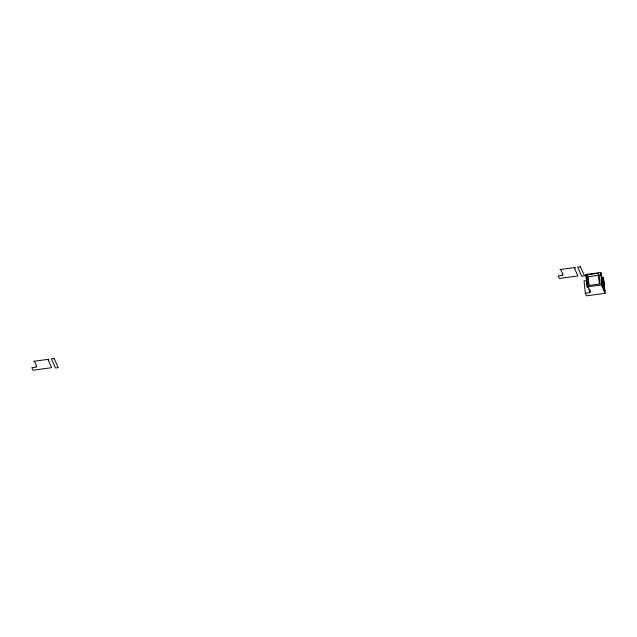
<?xml version="1.0" encoding="UTF-8"?>
<svg xmlns="http://www.w3.org/2000/svg" width="637" height="637" viewBox="0 0 637 637"><rect width="100%" height="100%" fill="white"/><g stroke="black" fill="none" stroke-linecap="round" stroke-linejoin="round"><path stroke-width="0.96" d="M589.241 289.19L589.543 292.057L590.244 291.961L588.094 287.223L587.218 286.929L585.913 274.531L600.787 272.485L602.443 285.663L601.742 285.758L603.709 290.106L604.409 290.01L604.768 290.783L604.059 290.878L602.761 278.48L603.462 278.385L604.768 290.783M587.234 274.802L598.223 273.289L599.106 275.232L600.014 283.911L589.026 285.424L588.142 283.481L587.234 274.802L588.11 276.745L589.026 285.424M600.635 275.264L600.436 273.361L601.137 273.265M588.11 276.745L599.106 275.232M600.436 273.361L602.403 277.708L603.112 277.605L603.462 278.385M586.733 280.535L584.057 280.901L585.355 293.299L586.51 295.847L605.15 293.283L603.844 280.885L602.761 278.48M587.218 286.929L602.084 284.882L602.443 285.663M585.355 293.299L589.83 292.686L589.543 292.057M604.059 290.878L605.15 293.283M600.014 283.911L599.138 281.968L598.223 273.289M585.913 274.531L587.394 287.319M603.112 277.605L604.409 290.01M602.403 277.708L603.709 290.106M600.787 272.485L602.084 284.882M601.033 279.086L601.24 280.989M590.045 290.05L590.244 291.961M574.869 267.524L559.995 269.57L560.871 269.865L563.02 274.603L562.32 274.698L562.606 275.327L558.131 275.948L559.286 278.488L577.926 275.925L574.518 268.4L575.219 268.304L574.869 267.524M580.379 266.768L577.624 267.15L581.764 276.275L584.527 275.893L580.379 266.768M48.579 359.268L33.713 361.314L34.589 361.609L36.739 366.347L36.03 366.442L36.317 367.071L31.85 367.692L33.005 370.232L51.645 367.668L48.229 360.144L48.938 360.048L48.579 359.268M54.097 358.512L51.342 358.894L55.483 368.019L58.238 367.637L54.097 358.512"/></g></svg>
